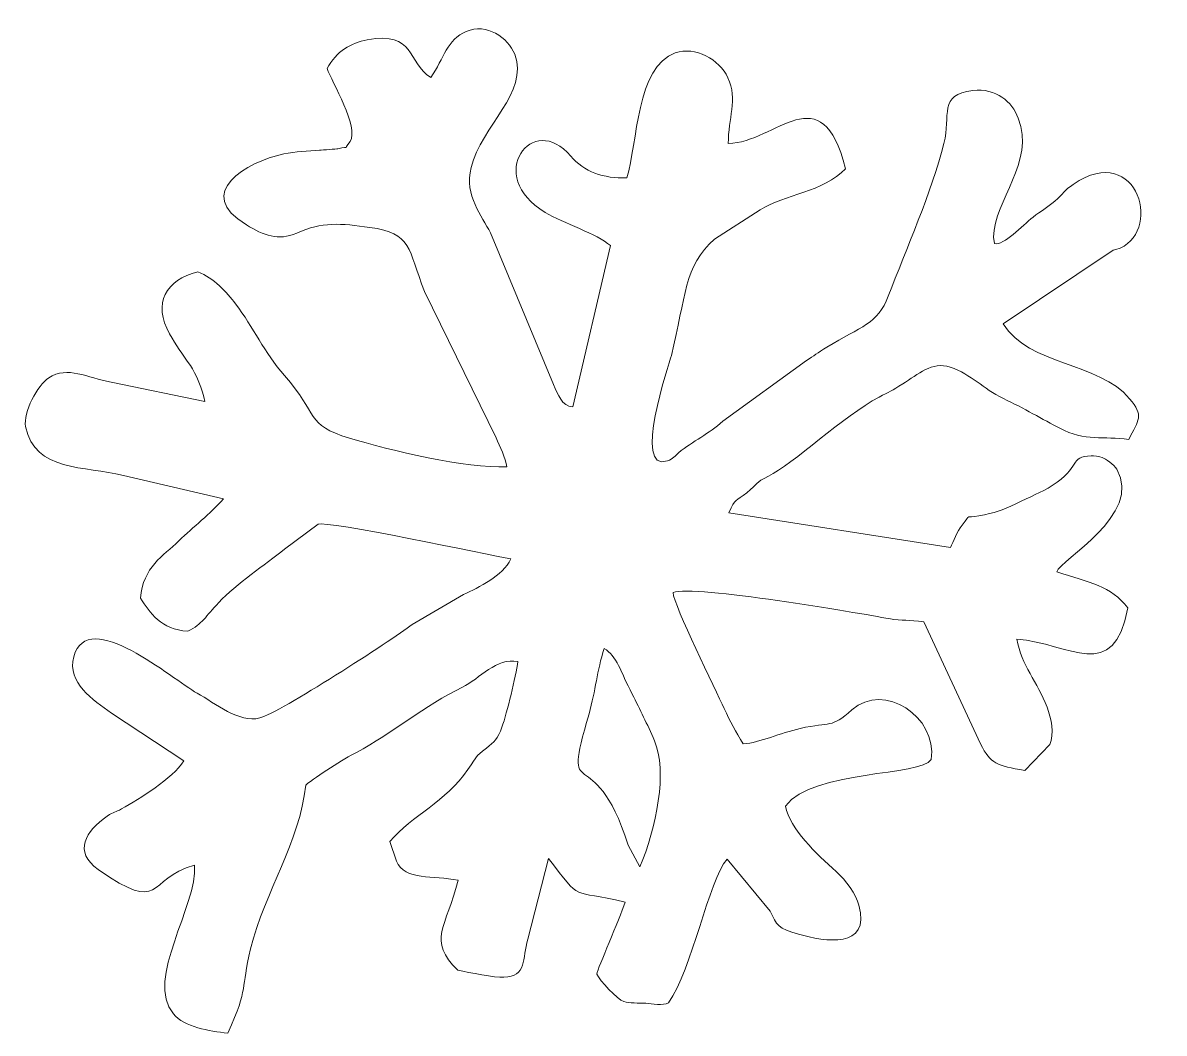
# Model space of a CAD drawing. Header units: millimetres. Extents: x -127 to 127, y -90 to 89.
# Drawn here: x -85.31 to -72.62, y -48.45 to -37.2 of the extents above; entities that cross this region are included whole.
import ezdxf

# ---------------------------------------------------------------- set-up
doc = ezdxf.new("R2010")
doc.units = ezdxf.units.MM
doc.header["$MEASUREMENT"] = 0
doc.layers.add('Layer 1', color=7, linetype='Continuous')

msp = doc.modelspace()

# ---------------------------------------------------------------- linework, layer by layer
at = {"layer": 'Layer 1', "color": 1, "lineweight": 9}
for points, knots in [([(-84.1929, -42.2389), (-84.1929, -42.2389), (-83.0778, -42.5009), (-83.0778, -42.5009), (-83.0778, -42.5009), (-83.2319, -42.6713), (-83.4107, -42.8085), (-83.5773, -42.9696), (-83.5773, -42.9696), (-83.7483, -43.1349), (-83.973, -43.2572), (-84.0028, -43.6064), (-84.0028, -43.6064), (-83.8949, -43.7676), (-83.7775, -43.9587), (-83.4749, -43.9731), (-83.4749, -43.9731), (-83.3097, -43.8923), (-83.2817, -43.813), (-83.131, -43.6535), (-83.131, -43.6535), (-82.9318, -43.443), (-82.6185, -43.2371), (-82.4003, -43.0594), (-82.4003, -43.0594), (-82.4003, -43.0594), (-82.027, -42.7831), (-82.027, -42.7831), (-82.027, -42.7831), (-81.9508, -42.7372), (-80.1209, -43.1234), (-79.8837, -43.1684), (-79.8837, -43.1684), (-79.9747, -43.3622), (-80.2392, -43.4849), (-80.4076, -43.5659), (-80.4076, -43.5659), (-80.4076, -43.5659), (-80.9816, -43.8981), (-80.9816, -43.8981), (-80.9816, -43.8981), (-81.2135, -44.0812), (-82.4544, -44.8793), (-82.6756, -44.9395), (-82.6756, -44.9395), (-82.9008, -45.0008), (-83.1733, -44.7746), (-83.3725, -44.6631), (-83.3725, -44.6631), (-83.6477, -44.5091), (-84.5896, -43.689), (-84.7443, -44.2582), (-84.7443, -44.2582), (-84.8231, -44.5484), (-84.528, -44.7367), (-84.3262, -44.8865), (-84.3262, -44.8865), (-84.3262, -44.8865), (-83.5205, -45.4171), (-83.5205, -45.4171), (-83.5205, -45.4171), (-83.6484, -45.6181), (-84.0097, -45.8367), (-84.2116, -45.9512), (-84.2116, -45.9512), (-84.284, -45.9923), (-84.2957, -45.9792), (-84.3735, -46.0326), (-84.3735, -46.0326), (-84.6161, -46.1992), (-84.7511, -46.4304), (-84.4736, -46.6243), (-84.4736, -46.6243), (-83.7369, -47.1393), (-83.9508, -46.731), (-83.4, -46.5761), (-83.4, -46.5761), (-83.3646, -47.0314), (-83.9578, -47.8455), (-83.6369, -48.2314), (-83.6369, -48.2314), (-83.5109, -48.3827), (-83.2407, -48.4236), (-83.0297, -48.4481), (-83.0297, -48.4481), (-82.7924, -47.916), (-82.8932, -47.9762), (-82.777, -47.51), (-82.777, -47.51), (-82.6144, -46.8577), (-82.2315, -46.3277), (-82.1635, -45.6872), (-82.1635, -45.6872), (-82.0445, -45.5846), (-81.7362, -45.3933), (-81.601, -45.3227), (-81.601, -45.3227), (-81.202, -45.1143), (-80.8403, -44.7981), (-80.4218, -44.5966), (-80.4218, -44.5966), (-80.2292, -44.5037), (-80.0416, -44.2621), (-79.8054, -44.3114), (-79.8054, -44.3114), (-79.8271, -44.4812), (-79.9241, -44.8776), (-79.9819, -45.0427), (-79.9819, -45.0427), (-80.0285, -45.1761), (-80.0653, -45.2043), (-80.1537, -45.2749), (-80.1537, -45.2749), (-80.2943, -45.3872), (-80.2443, -45.3452), (-80.36, -45.5135), (-80.36, -45.5135), (-80.6092, -45.8761), (-80.9737, -46.0184), (-81.2299, -46.3151), (-81.2299, -46.3151), (-81.2299, -46.3151), (-81.1558, -46.5334), (-81.1558, -46.5334), (-81.1558, -46.5334), (-81.0549, -46.7544), (-80.75, -46.6898), (-80.4702, -46.7449), (-80.4702, -46.7449), (-80.6008, -47.2687), (-80.8151, -47.4135), (-80.4721, -47.7475), (-80.4721, -47.7475), (-80.3437, -47.7724), (-80.0614, -47.8302), (-79.9589, -47.8261), (-79.9589, -47.8261), (-79.7059, -47.816), (-79.7543, -47.6221), (-79.6954, -47.4003), (-79.6954, -47.4003), (-79.6954, -47.4003), (-79.4637, -46.5032), (-79.4637, -46.5032), (-79.4637, -46.5032), (-79.0856, -47.0025), (-79.2305, -46.8378), (-78.6116, -46.9901), (-78.6116, -46.9901), (-78.6774, -47.1846), (-78.9133, -47.7214), (-78.9281, -47.7898), (-78.9281, -47.7898), (-78.8955, -47.8612), (-78.7021, -48.0706), (-78.6243, -48.097), (-78.6243, -48.097), (-78.5657, -48.117), (-78.4639, -48.111), (-78.3819, -48.1146), (-78.3819, -48.1146), (-78.3176, -48.1175), (-78.1842, -48.1482), (-78.1304, -48.1092), (-78.1304, -48.1092), (-77.8632, -47.7368), (-77.6857, -46.7503), (-77.4771, -46.511), (-77.4771, -46.511), (-77.4771, -46.511), (-76.9986, -47.089), (-76.9986, -47.089), (-76.9986, -47.089), (-76.9269, -47.2441), (-76.9098, -47.2823), (-76.6826, -47.3459), (-76.6826, -47.3459), (-76.3875, -47.4287), (-75.8802, -47.5179), (-76.0106, -47.0235), (-76.0106, -47.0235), (-76.0422, -46.9044), (-76.1575, -46.7441), (-76.2634, -46.6492), (-76.2634, -46.6492), (-76.487, -46.449), (-76.7758, -46.1786), (-76.8285, -45.9197), (-76.8285, -45.9197), (-76.5202, -45.512), (-75.3154, -45.5903), (-75.2067, -45.4019), (-75.2067, -45.4019), (-75.1394, -44.9264), (-75.7302, -44.5322), (-76.0882, -44.8489), (-76.0882, -44.8489), (-76.3306, -45.0631), (-76.3151, -44.976), (-76.6652, -45.0568), (-76.6652, -45.0568), (-76.883, -45.107), (-77.1106, -45.2121), (-77.2971, -45.2289), (-77.2971, -45.2289), (-77.3827, -45.087), (-77.4436, -44.9845), (-77.5104, -44.8327), (-77.5104, -44.8327), (-77.5996, -44.63), (-78.0695, -43.691), (-78.079, -43.5441), (-78.079, -43.5441), (-77.8499, -43.4522), (-76.008, -43.7733), (-75.6766, -43.834), (-75.6766, -43.834), (-75.5223, -43.8622), (-75.4588, -43.8418), (-75.2896, -43.8709), (-75.2896, -43.8709), (-75.2896, -43.8709), (-74.6597, -45.2292), (-74.6597, -45.2292), (-74.6597, -45.2292), (-74.5416, -45.4542), (-74.4829, -45.4686), (-74.1647, -45.5236), (-74.1647, -45.5236), (-74.1647, -45.5236), (-73.886, -45.2358), (-73.886, -45.2358), (-73.886, -45.2358), (-73.8369, -45.1163), (-73.8703, -44.9419), (-73.9179, -44.8188), (-73.9179, -44.8188), (-74.026, -44.5393), (-74.2023, -44.3563), (-74.2549, -44.0622), (-74.2549, -44.0622), (-73.6696, -44.1065), (-73.1734, -44.5684), (-73.0209, -43.7129), (-73.0209, -43.7129), (-73.2078, -43.4695), (-73.4487, -43.4317), (-73.8098, -43.312), (-73.8098, -43.312), (-73.7756, -43.1786), (-72.8478, -42.6804), (-73.142, -42.1692), (-73.142, -42.1692), (-73.1684, -42.1231), (-73.2731, -42.0509), (-73.3036, -42.0397), (-73.3036, -42.0397), (-73.3306, -42.03), (-73.4086, -42.0211), (-73.4262, -42.0215), (-73.4262, -42.0215), (-73.6753, -42.0274), (-73.5424, -42.1524), (-73.8608, -42.3535), (-73.8608, -42.3535), (-73.9845, -42.4315), (-74.1057, -42.4752), (-74.2662, -42.5554), (-74.2662, -42.5554), (-74.4262, -42.6353), (-74.4917, -42.6543), (-74.677, -42.6899), (-74.677, -42.6899), (-74.8367, -42.7205), (-74.7566, -42.6551), (-74.8622, -42.7919), (-74.8622, -42.7919), (-74.9224, -42.8698), (-74.9581, -42.9734), (-74.994, -43.042), (-74.994, -43.042), (-74.994, -43.042), (-77.4581, -42.6564), (-77.4581, -42.6564), (-77.4581, -42.6564), (-77.3846, -42.4844), (-77.3822, -42.5344), (-77.2566, -42.4333), (-77.2566, -42.4333), (-77.1269, -42.3289), (-77.1696, -42.3209), (-77.0184, -42.2476), (-77.0184, -42.2476), (-76.7478, -42.1165), (-76.1807, -41.5776), (-75.7876, -41.3682), (-75.7876, -41.3682), (-75.6759, -41.3086), (-75.6441, -41.2973), (-75.5243, -41.222), (-75.5243, -41.222), (-75.3506, -41.1129), (-75.1992, -40.9676), (-74.9967, -41.0352), (-74.9967, -41.0352), (-74.7515, -41.117), (-74.64, -41.2723), (-74.4039, -41.384), (-74.4039, -41.384), (-74.1801, -41.4899), (-73.9625, -41.6183), (-73.778, -41.7156), (-73.778, -41.7156), (-73.496, -41.8644), (-73.289, -41.7981), (-73.0095, -41.8405), (-73.0095, -41.8405), (-72.8959, -41.6161), (-72.84, -41.5791), (-73.0009, -41.3861), (-73.0009, -41.3861), (-73.3418, -40.9769), (-74.1183, -41.0185), (-74.4051, -40.5525), (-74.4051, -40.5525), (-74.4051, -40.5525), (-73.1838, -39.7326), (-73.1838, -39.7326), (-73.1838, -39.7326), (-73.1749, -39.7302), (-73.1624, -39.7282), (-73.1536, -39.7257), (-73.1536, -39.7257), (-72.6157, -39.5705), (-72.8962, -38.5024), (-73.6279, -39.0001), (-73.6279, -39.0001), (-73.7198, -39.0625), (-73.7413, -39.1067), (-73.831, -39.1854), (-73.831, -39.1854), (-73.9215, -39.2645), (-73.9851, -39.2942), (-74.0743, -39.3659), (-74.0743, -39.3659), (-74.1956, -39.4633), (-74.3988, -39.6822), (-74.5035, -39.6599), (-74.5035, -39.6599), (-74.5035, -39.6599), (-74.5153, -39.5879), (-74.5153, -39.5879), (-74.5153, -39.5879), (-74.5023, -39.1664), (-74.05, -38.7619), (-74.239, -38.2623), (-74.239, -38.2623), (-74.307, -38.0821), (-74.4853, -37.9247), (-74.7427, -37.9553), (-74.7427, -37.9553), (-75.1313, -38.0016), (-74.9876, -38.2302), (-75.0658, -38.5436), (-75.0658, -38.5436), (-75.2013, -39.0872), (-75.484, -39.7163), (-75.6847, -40.2464), (-75.6847, -40.2464), (-75.801, -40.5535), (-75.9862, -40.5804), (-76.3687, -40.8117), (-76.3687, -40.8117), (-76.4806, -40.8793), (-76.5049, -40.9071), (-76.5951, -40.962), (-76.5951, -40.962), (-76.5951, -40.962), (-77.5264, -41.6356), (-77.5264, -41.6356), (-77.5264, -41.6356), (-77.6775, -41.7782), (-77.8579, -41.8563), (-78.0171, -41.9884), (-78.0171, -41.9884), (-78.0547, -42.0197), (-78.0755, -42.0578), (-78.1412, -42.0787), (-78.1412, -42.0787), (-78.5372, -42.2051), (-78.1215, -41.0017), (-78.0975, -40.9051), (-78.0975, -40.9051), (-77.9339, -40.2439), (-77.9582, -39.9149), (-77.6187, -39.609), (-77.6187, -39.609), (-77.6187, -39.609), (-77.1111, -39.2843), (-77.1111, -39.2843), (-77.1111, -39.2843), (-76.8307, -39.1094), (-76.41, -39.0901), (-76.1615, -38.8256), (-76.1615, -38.8256), (-76.4241, -37.7635), (-76.9338, -38.5357), (-77.4639, -38.5457), (-77.4639, -38.5457), (-77.468, -38.2638), (-77.355, -38.0577), (-77.4684, -37.8128), (-77.4684, -37.8128), (-77.5629, -37.6087), (-77.8336, -37.4592), (-78.0534, -37.5367), (-78.0534, -37.5367), (-78.4895, -37.6906), (-78.4707, -38.5377), (-78.5935, -38.927), (-78.5935, -38.927), (-78.8489, -38.9384), (-79.074, -38.8572), (-79.2156, -38.6867), (-79.2156, -38.6867), (-79.6379, -38.1785), (-80.1842, -38.9039), (-79.5009, -39.3129), (-79.5009, -39.3129), (-79.2984, -39.4341), (-78.9224, -39.5487), (-78.7759, -39.6823), (-78.7759, -39.6823), (-78.7759, -39.6823), (-79.1936, -41.478), (-79.1936, -41.478), (-79.1936, -41.478), (-79.3197, -41.4702), (-79.3547, -41.341), (-79.4082, -41.2276), (-79.4082, -41.2276), (-79.4082, -41.2276), (-80.1106, -39.5401), (-80.1106, -39.5401), (-80.1106, -39.5401), (-80.2017, -39.3511), (-80.4036, -39.1291), (-80.3248, -38.8131), (-80.3248, -38.8131), (-80.2071, -38.3411), (-79.6779, -37.9851), (-79.8401, -37.5504), (-79.8401, -37.5504), (-79.9092, -37.3654), (-80.1574, -37.202), (-80.3788, -37.297), (-80.3788, -37.297), (-80.5952, -37.3899), (-80.6244, -37.5918), (-80.773, -37.8116), (-80.773, -37.8116), (-81.045, -37.638), (-80.9391, -37.2919), (-81.4795, -37.3919), (-81.4795, -37.3919), (-81.6623, -37.4256), (-81.8231, -37.5169), (-81.9257, -37.7114), (-81.9257, -37.7114), (-81.874, -37.8575), (-81.5709, -38.3669), (-81.669, -38.5218), (-81.669, -38.5218), (-81.7645, -38.6374), (-81.6519, -38.5628), (-81.8081, -38.6038), (-81.8081, -38.6038), (-81.8212, -38.6072), (-81.9763, -38.6185), (-82.0093, -38.6208), (-82.0093, -38.6208), (-82.1405, -38.6298), (-82.275, -38.6349), (-82.4078, -38.6622), (-82.4078, -38.6622), (-82.8254, -38.7484), (-83.4164, -39.0974), (-82.8236, -39.4509), (-82.8236, -39.4509), (-82.6316, -39.5654), (-82.4712, -39.6366), (-82.2643, -39.5421), (-82.2643, -39.5421), (-81.9841, -39.4141), (-81.775, -39.4343), (-81.4497, -39.4793), (-81.4497, -39.4793), (-80.9821, -39.5438), (-81.027, -39.714), (-80.8449, -40.1919), (-80.8449, -40.1919), (-80.8449, -40.1919), (-80.0455, -41.8216), (-80.0455, -41.8216), (-80.0455, -41.8216), (-80.0061, -41.9159), (-79.9419, -42.0484), (-79.9264, -42.1448), (-79.9264, -42.1448), (-80.3827, -42.1648), (-81.2247, -41.9597), (-81.6777, -41.8253), (-81.6777, -41.8253), (-82.1717, -41.6787), (-82.0194, -41.5577), (-82.4, -41.1278), (-82.4, -41.1278), (-82.6286, -40.8697), (-82.7433, -40.5948), (-82.9453, -40.3302), (-82.9453, -40.3302), (-83.0433, -40.2019), (-83.1857, -40.041), (-83.3649, -39.975), (-83.3649, -39.975), (-83.7182, -40.061), (-83.8704, -40.326), (-83.6786, -40.6639), (-83.6786, -40.6639), (-83.6041, -40.7951), (-83.5435, -40.8816), (-83.4472, -41.0181), (-83.4472, -41.0181), (-83.3887, -41.1009), (-83.3101, -41.2877), (-83.2864, -41.4165), (-83.2864, -41.4165), (-83.2864, -41.4165), (-84.3295, -41.2022), (-84.3295, -41.2022), (-84.3295, -41.2022), (-84.596, -41.1531), (-84.814, -41.0161), (-85.0221, -41.1536), (-85.0221, -41.1536), (-85.1471, -41.236), (-85.311, -41.5401), (-85.2795, -41.6959), (-85.2795, -41.6959), (-85.1764, -42.205), (-84.6244, -42.1313), (-84.1929, -42.2389)], [0, 0, 0, 0, 0.0071942, 0.0071942, 0.0071942, 0.0071942, 0.0143885, 0.0143885, 0.0143885, 0.0143885, 0.0215827, 0.0215827, 0.0215827, 0.0215827, 0.028777, 0.028777, 0.028777, 0.028777, 0.0359712, 0.0359712, 0.0359712, 0.0359712, 0.0431655, 0.0431655, 0.0431655, 0.0431655, 0.0503597, 0.0503597, 0.0503597, 0.0503597, 0.057554, 0.057554, 0.057554, 0.057554, 0.0647482, 0.0647482, 0.0647482, 0.0647482, 0.0719424, 0.0719424, 0.0719424, 0.0719424, 0.0791367, 0.0791367, 0.0791367, 0.0791367, 0.0863309, 0.0863309, 0.0863309, 0.0863309, 0.0935252, 0.0935252, 0.0935252, 0.0935252, 0.1007194, 0.1007194, 0.1007194, 0.1007194, 0.1079137, 0.1079137, 0.1079137, 0.1079137, 0.1151079, 0.1151079, 0.1151079, 0.1151079, 0.1223022, 0.1223022, 0.1223022, 0.1223022, 0.1294964, 0.1294964, 0.1294964, 0.1294964, 0.1366906, 0.1366906, 0.1366906, 0.1366906, 0.1438849, 0.1438849, 0.1438849, 0.1438849, 0.1510791, 0.1510791, 0.1510791, 0.1510791, 0.1582734, 0.1582734, 0.1582734, 0.1582734, 0.1654676, 0.1654676, 0.1654676, 0.1654676, 0.1726619, 0.1726619, 0.1726619, 0.1726619, 0.1798561, 0.1798561, 0.1798561, 0.1798561, 0.1870504, 0.1870504, 0.1870504, 0.1870504, 0.1942446, 0.1942446, 0.1942446, 0.1942446, 0.2014388, 0.2014388, 0.2014388, 0.2014388, 0.2086331, 0.2086331, 0.2086331, 0.2086331, 0.2158273, 0.2158273, 0.2158273, 0.2158273, 0.2230216, 0.2230216, 0.2230216, 0.2230216, 0.2302158, 0.2302158, 0.2302158, 0.2302158, 0.2374101, 0.2374101, 0.2374101, 0.2374101, 0.2446043, 0.2446043, 0.2446043, 0.2446043, 0.2517986, 0.2517986, 0.2517986, 0.2517986, 0.2589928, 0.2589928, 0.2589928, 0.2589928, 0.2661871, 0.2661871, 0.2661871, 0.2661871, 0.2733813, 0.2733813, 0.2733813, 0.2733813, 0.2805755, 0.2805755, 0.2805755, 0.2805755, 0.2877698, 0.2877698, 0.2877698, 0.2877698, 0.294964, 0.294964, 0.294964, 0.294964, 0.3021583, 0.3021583, 0.3021583, 0.3021583, 0.3093525, 0.3093525, 0.3093525, 0.3093525, 0.3165468, 0.3165468, 0.3165468, 0.3165468, 0.323741, 0.323741, 0.323741, 0.323741, 0.3309353, 0.3309353, 0.3309353, 0.3309353, 0.3381295, 0.3381295, 0.3381295, 0.3381295, 0.3453237, 0.3453237, 0.3453237, 0.3453237, 0.352518, 0.352518, 0.352518, 0.352518, 0.3597122, 0.3597122, 0.3597122, 0.3597122, 0.3669065, 0.3669065, 0.3669065, 0.3669065, 0.3741007, 0.3741007, 0.3741007, 0.3741007, 0.381295, 0.381295, 0.381295, 0.381295, 0.3884892, 0.3884892, 0.3884892, 0.3884892, 0.3956835, 0.3956835, 0.3956835, 0.3956835, 0.4028777, 0.4028777, 0.4028777, 0.4028777, 0.4100719, 0.4100719, 0.4100719, 0.4100719, 0.4172662, 0.4172662, 0.4172662, 0.4172662, 0.4244604, 0.4244604, 0.4244604, 0.4244604, 0.4316547, 0.4316547, 0.4316547, 0.4316547, 0.4388489, 0.4388489, 0.4388489, 0.4388489, 0.4460432, 0.4460432, 0.4460432, 0.4460432, 0.4532374, 0.4532374, 0.4532374, 0.4532374, 0.4604317, 0.4604317, 0.4604317, 0.4604317, 0.4676259, 0.4676259, 0.4676259, 0.4676259, 0.4748201, 0.4748201, 0.4748201, 0.4748201, 0.4820144, 0.4820144, 0.4820144, 0.4820144, 0.4892086, 0.4892086, 0.4892086, 0.4892086, 0.4964029, 0.4964029, 0.4964029, 0.4964029, 0.5035971, 0.5035971, 0.5035971, 0.5035971, 0.5107914, 0.5107914, 0.5107914, 0.5107914, 0.5179856, 0.5179856, 0.5179856, 0.5179856, 0.5251799, 0.5251799, 0.5251799, 0.5251799, 0.5323741, 0.5323741, 0.5323741, 0.5323741, 0.5395683, 0.5395683, 0.5395683, 0.5395683, 0.5467626, 0.5467626, 0.5467626, 0.5467626, 0.5539568, 0.5539568, 0.5539568, 0.5539568, 0.5611511, 0.5611511, 0.5611511, 0.5611511, 0.5683453, 0.5683453, 0.5683453, 0.5683453, 0.5755396, 0.5755396, 0.5755396, 0.5755396, 0.5827338, 0.5827338, 0.5827338, 0.5827338, 0.5899281, 0.5899281, 0.5899281, 0.5899281, 0.5971223, 0.5971223, 0.5971223, 0.5971223, 0.6043165, 0.6043165, 0.6043165, 0.6043165, 0.6115108, 0.6115108, 0.6115108, 0.6115108, 0.618705, 0.618705, 0.618705, 0.618705, 0.6258993, 0.6258993, 0.6258993, 0.6258993, 0.6330935, 0.6330935, 0.6330935, 0.6330935, 0.6402878, 0.6402878, 0.6402878, 0.6402878, 0.647482, 0.647482, 0.647482, 0.647482, 0.6546763, 0.6546763, 0.6546763, 0.6546763, 0.6618705, 0.6618705, 0.6618705, 0.6618705, 0.6690647, 0.6690647, 0.6690647, 0.6690647, 0.676259, 0.676259, 0.676259, 0.676259, 0.6834532, 0.6834532, 0.6834532, 0.6834532, 0.6906475, 0.6906475, 0.6906475, 0.6906475, 0.6978417, 0.6978417, 0.6978417, 0.6978417, 0.705036, 0.705036, 0.705036, 0.705036, 0.7122302, 0.7122302, 0.7122302, 0.7122302, 0.7194245, 0.7194245, 0.7194245, 0.7194245, 0.7266187, 0.7266187, 0.7266187, 0.7266187, 0.7338129, 0.7338129, 0.7338129, 0.7338129, 0.7410072, 0.7410072, 0.7410072, 0.7410072, 0.7482014, 0.7482014, 0.7482014, 0.7482014, 0.7553957, 0.7553957, 0.7553957, 0.7553957, 0.7625899, 0.7625899, 0.7625899, 0.7625899, 0.7697842, 0.7697842, 0.7697842, 0.7697842, 0.7769784, 0.7769784, 0.7769784, 0.7769784, 0.7841727, 0.7841727, 0.7841727, 0.7841727, 0.7913669, 0.7913669, 0.7913669, 0.7913669, 0.7985612, 0.7985612, 0.7985612, 0.7985612, 0.8057554, 0.8057554, 0.8057554, 0.8057554, 0.8129496, 0.8129496, 0.8129496, 0.8129496, 0.8201439, 0.8201439, 0.8201439, 0.8201439, 0.8273381, 0.8273381, 0.8273381, 0.8273381, 0.8345324, 0.8345324, 0.8345324, 0.8345324, 0.8417266, 0.8417266, 0.8417266, 0.8417266, 0.8489209, 0.8489209, 0.8489209, 0.8489209, 0.8561151, 0.8561151, 0.8561151, 0.8561151, 0.8633094, 0.8633094, 0.8633094, 0.8633094, 0.8705036, 0.8705036, 0.8705036, 0.8705036, 0.8776978, 0.8776978, 0.8776978, 0.8776978, 0.8848921, 0.8848921, 0.8848921, 0.8848921, 0.8920863, 0.8920863, 0.8920863, 0.8920863, 0.8992806, 0.8992806, 0.8992806, 0.8992806, 0.9064748, 0.9064748, 0.9064748, 0.9064748, 0.9136691, 0.9136691, 0.9136691, 0.9136691, 0.9208633, 0.9208633, 0.9208633, 0.9208633, 0.9280576, 0.9280576, 0.9280576, 0.9280576, 0.9352518, 0.9352518, 0.9352518, 0.9352518, 0.942446, 0.942446, 0.942446, 0.942446, 0.9496403, 0.9496403, 0.9496403, 0.9496403, 0.9568345, 0.9568345, 0.9568345, 0.9568345, 0.9640288, 0.9640288, 0.9640288, 0.9640288, 0.971223, 0.971223, 0.971223, 0.971223, 0.9784173, 0.9784173, 0.9784173, 0.9784173, 0.9856115, 0.9856115, 0.9856115, 0.9856115, 1, 1, 1, 1]), ([(-78.5763, -46.3537), (-78.9742, -45.1249), (-79.3272, -45.9785), (-79.0133, -44.8919), (-79.0133, -44.8919), (-78.9384, -44.6326), (-78.9247, -44.4134), (-78.8454, -44.1656), (-78.8454, -44.1656), (-78.7029, -44.2512), (-78.664, -44.4206), (-78.5332, -44.6743), (-78.5332, -44.6743), (-78.4424, -44.8504), (-78.3673, -45.005), (-78.2851, -45.1927), (-78.2851, -45.1927), (-78.1385, -45.5275), (-78.2639, -46.1731), (-78.4476, -46.5958), (-78.4476, -46.5958), (-78.4476, -46.5958), (-78.5763, -46.3537), (-78.5763, -46.3537)], [0, 0, 0, 0, 0.1428571, 0.1428571, 0.1428571, 0.1428571, 0.2857143, 0.2857143, 0.2857143, 0.2857143, 0.4285714, 0.4285714, 0.4285714, 0.4285714, 0.5714286, 0.5714286, 0.5714286, 0.5714286, 0.7142857, 0.7142857, 0.7142857, 0.7142857, 1, 1, 1, 1]), ([(-78.4476, -46.5958), (-78.2639, -46.1731), (-78.1385, -45.5275), (-78.2851, -45.1927), (-78.2851, -45.1927), (-78.3673, -45.005), (-78.4424, -44.8504), (-78.5332, -44.6743), (-78.5332, -44.6743), (-78.664, -44.4206), (-78.7029, -44.2512), (-78.8454, -44.1656), (-78.8454, -44.1656), (-78.9247, -44.4134), (-78.9384, -44.6326), (-79.0133, -44.8919), (-79.0133, -44.8919), (-79.3272, -45.9785), (-78.9742, -45.1249), (-78.5763, -46.3537), (-78.5763, -46.3537), (-78.5763, -46.3537), (-78.4476, -46.5958), (-78.4476, -46.5958)], [0, 0, 0, 0, 0.1428571, 0.1428571, 0.1428571, 0.1428571, 0.2857143, 0.2857143, 0.2857143, 0.2857143, 0.4285714, 0.4285714, 0.4285714, 0.4285714, 0.5714286, 0.5714286, 0.5714286, 0.5714286, 0.7142857, 0.7142857, 0.7142857, 0.7142857, 1, 1, 1, 1])]:
    msp.add_open_spline(points, degree=3, knots=knots, dxfattribs=at)

doc.saveas('drawing.dxf')
